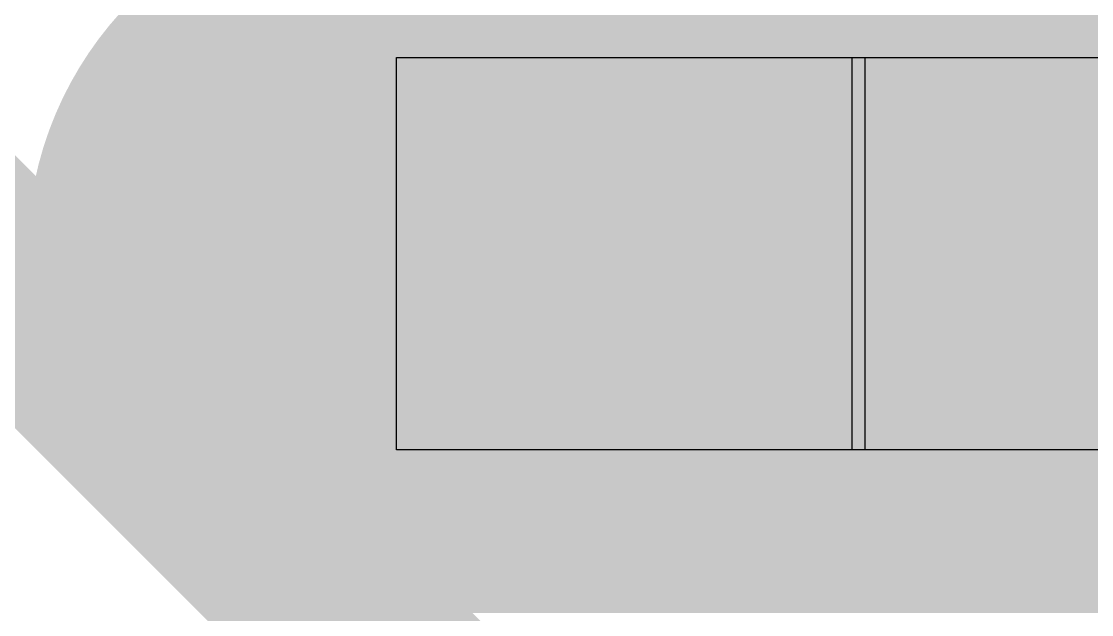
# Model space of a CAD drawing. Header units: inches. Extents: x -0.16 to 1.73, y -0.16 to 1.34.
# Drawn here: x 0.40977 to 0.44306, y 0.33623 to 0.35467 of the extents above; entities that cross this region are included whole.
import ezdxf

# ---------------------------------------------------------------- set-up
doc = ezdxf.new("R2010")
doc.units = ezdxf.units.IN
doc.header["$MEASUREMENT"] = 0
for name, color, linetype in [('Bottom Layer', 5, 'Continuous'), ('Mechanical 15', 56, 'Continuous'), ('Top Layer', 1, 'Continuous'), ('Top Paste', 8, 'Continuous'), ('Top Solder', 216, 'Continuous')]:
    doc.layers.add(name, color=color, linetype=linetype)

# ---------------------------------------------------------------- blocks, each defined once
blk = doc.blocks.new('MSOP_8_L3_0_W3_0_P0_65_LS5_0_BL_19')
at = {"layer": 'Top Layer'}
h = blk.add_hatch(color=1, dxfattribs=at)
edge = h.paths.add_edge_path()
edge.add_arc((-0.03839, -0.110631), 0.007165, 180, 360)
edge.add_line((-0.031224, -0.110631), (-0.031224, -0.058348))
edge.add_arc((-0.03839, -0.058348), 0.007165, 0, 180)
edge.add_line((-0.045555, -0.058348), (-0.045555, -0.110631))
at = {"layer": 'Top Paste'}
h = blk.add_hatch(color=8, dxfattribs=at)
edge = h.paths.add_edge_path()
edge.add_arc((-0.03839, -0.110631), 0.007165, 180, 360)
edge.add_line((-0.031224, -0.110631), (-0.031224, -0.058348))
edge.add_arc((-0.03839, -0.058348), 0.007165, 0, 180)
edge.add_line((-0.045555, -0.058348), (-0.045555, -0.110631))
at = {"layer": 'Top Solder'}
h = blk.add_hatch(color=216, dxfattribs=at)
edge = h.paths.add_edge_path()
edge.add_arc((-0.03839, -0.110631), 0.011166, 180, 360)
edge.add_line((-0.027224, -0.110631), (-0.027224, -0.058348))
edge.add_arc((-0.03839, -0.058348), 0.011166, 0, 180)
edge.add_line((-0.049556, -0.058348), (-0.049556, -0.110631))
at = {"layer": 'Mechanical 15'}
for p, q in [((-0.044488, -0.073228), (-0.044488, -0.058661)), ((-0.044488, -0.058661), (-0.032283, -0.058661)), ((-0.032283, -0.058661), (-0.032283, -0.073228)), ((-0.044488, -0.096457), (-0.044488, -0.072835)), ((-0.044488, -0.072835), (-0.032283, -0.072835)), ((-0.032283, -0.072835), (-0.032283, -0.096457)), ((-0.032283, -0.073228), (-0.044488, -0.073228)), ((-0.044488, -0.073228), (-0.044488, -0.073228))]:
    blk.add_line(p, q, dxfattribs=at)
blk.add_lwpolyline([(-0.059055, -0.059055, 0.002, 0.002, 0), (0.059055, -0.059055, 0.002, 0.002, 0)], format="xyseb", dxfattribs=at)

msp = doc.modelspace()

# ---------------------------------------------------------------- hatches: boundary and pattern name
at = {"layer": 'Top Layer'}
msp.add_hatch(color=1, dxfattribs=at).paths.add_polyline_path([(0.443833, 0.33234), (0.443793, 0.333861), (0.443673, 0.335224), (0.443473, 0.336431), (0.443193, 0.337479), (0.442833, 0.33837), (0.442393, 0.339103), (0.441873, 0.339678), (0.441273, 0.340097), (0.440593, 0.340357), (0.439833, 0.34046), (0.455833, 0.34046), (0.455073, 0.340357), (0.454393, 0.340097), (0.453793, 0.339678), (0.453273, 0.339103), (0.452833, 0.33837), (0.452473, 0.337479), (0.452193, 0.336431), (0.451993, 0.335224), (0.451873, 0.333861), (0.451833, 0.33234)])

# ---------------------------------------------------------------- linework, layer by layer
at = {"layer": 'Bottom Layer'}
for points in [[(0.381673, 0.391136, 0.006, 0.006, 0), (0.427873, 0.344936, 0.006, 0.006, 0)], [(0.376703, 0.379136, 0.006, 0.006, 0), (0.422903, 0.332936, 0.006, 0.006, 0)], [(0.427873, 0.344936, 0.006, 0.006, 0), (0.947873, 0.344936, 0.006, 0.006, 0)]]:
    msp.add_lwpolyline(points, format="xyseb", dxfattribs=at)
msp.add_lwpolyline([(0.426373, 0.344936, 0.003, 0.003, 1), (0.429373, 0.344936, 0.003, 0.003, 1)], format="xyseb", close=True, dxfattribs=at)
msp.add_lwpolyline([(0.426373, 0.344936, 0.003, 0.003, 1), (0.429373, 0.344936, 0.003, 0.003, 1)], format="xyseb", close=True, dxfattribs=at)

# ---------------------------------------------------------------- block references
at = {"rotation": 90}
msp.add_blockref('MSOP_8_L3_0_W3_0_P0_65_LS5_0_BL_19', (0.362773, 0.385836), dxfattribs=at)

doc.saveas('drawing.dxf')
